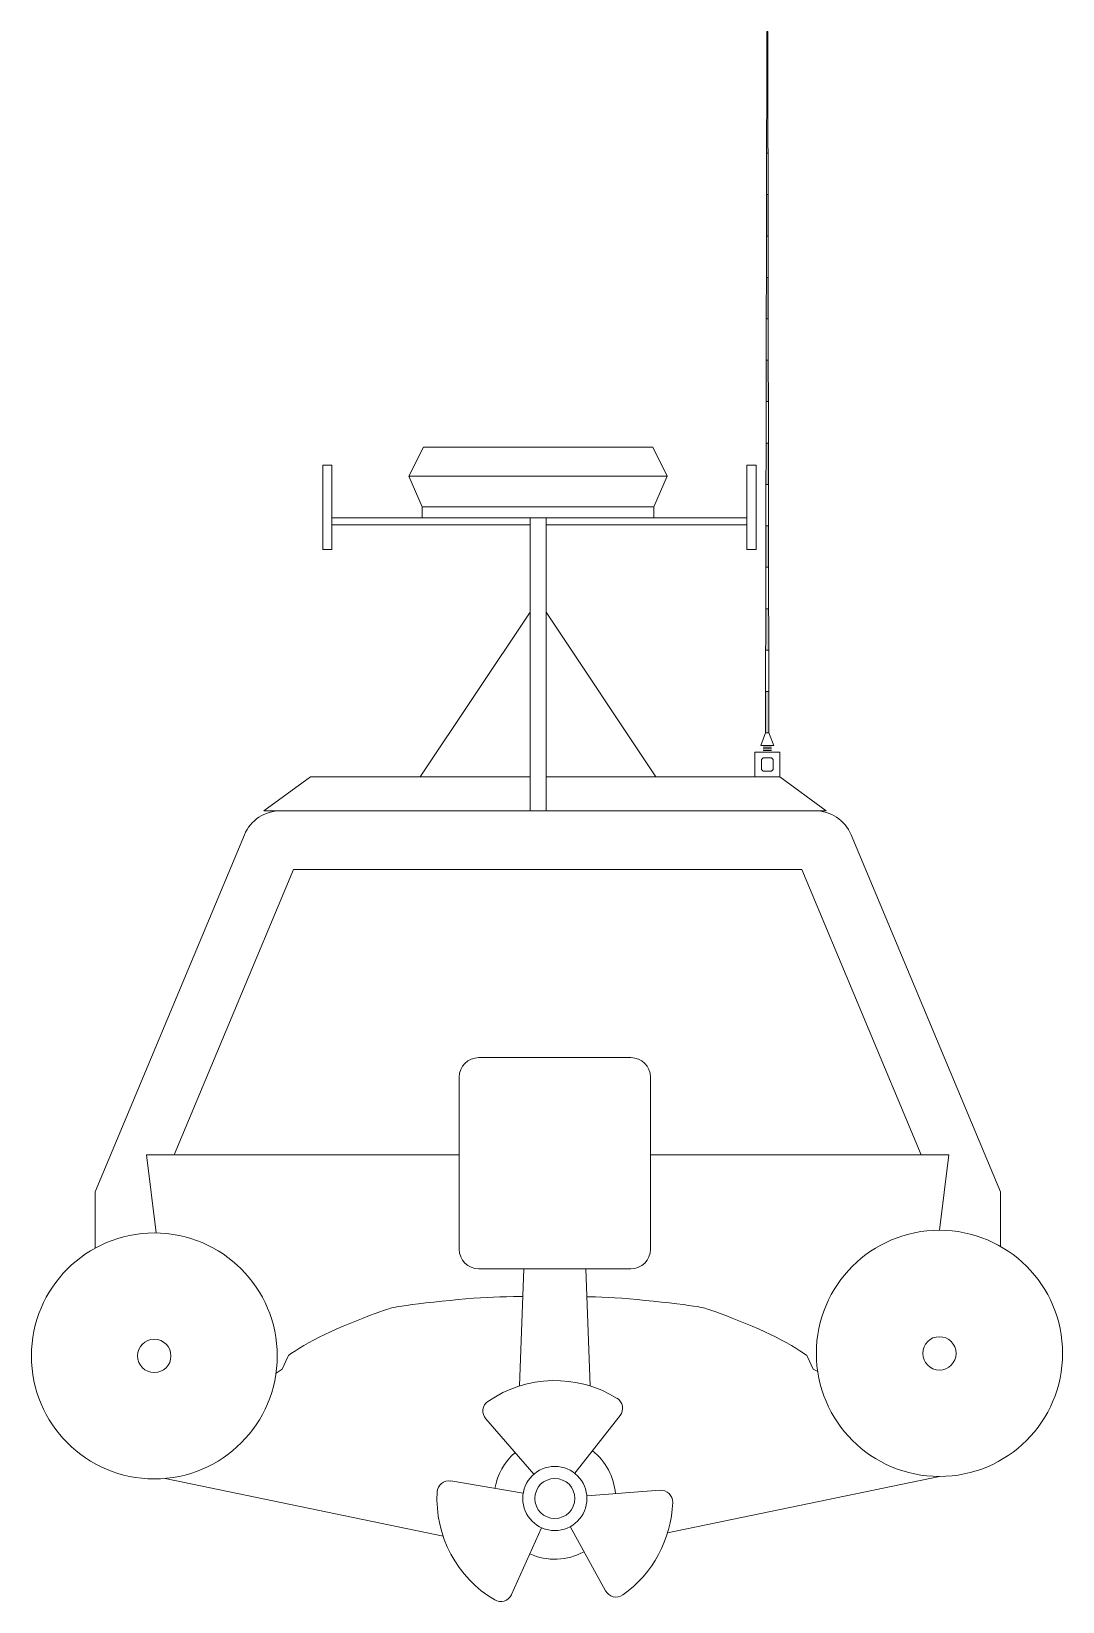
# Model space of a CAD drawing. Header units: millimetres. Extents: x -1345 to 1285, y 0 to 4004.
import ezdxf

# ---------------------------------------------------------------- set-up
doc = ezdxf.new("R2010")
doc.units = ezdxf.units.MM
doc.layers.add('ceco.net 199', color=7, linetype='Continuous', lineweight=5)

msp = doc.modelspace()

# ---------------------------------------------------------------- linework, layer by layer
at = {"layer": 'ceco.net 199', "linetype": 'Continuous'}
for p, q in [((527.9, 2214.8), (531, 4003.7)), ((531, 4003.7), (533.1, 4003.7)), ((536.3, 2214.8), (533.1, 4003.7)), ((530.9, 3904.4), (533.3, 3904.4)), ((530.7, 3798.8), (533.5, 3798.8)), ((530.5, 3693.2), (533.7, 3693.2)), ((530.3, 3587.6), (533.9, 3587.6)), ((530.1, 3482), (534.1, 3482)), ((529.9, 3376.4), (534.3, 3376.4)), ((529.7, 3270.8), (534.4, 3270.8)), ((529.5, 3165.2), (534.6, 3165.2)), ((529.4, 3059.6), (534.8, 3059.6)), ((-382, 2869.4), (-344.9, 2943.6)), ((239.9, 2943.6), (-344.9, 2943.6)), ((277, 2869.4), (239.9, 2943.6)), ((529.2, 2954), (535, 2954)), ((-601.3, 2897.9), (-601.3, 2682.9)), ((-578.3, 2897.9), (-601.3, 2897.9)), ((-578.3, 2682.9), (-578.3, 2897.9)), ((480.2, 2682.9), (480.2, 2897.9)), ((480.2, 2897.9), (503.3, 2897.9)), ((503.3, 2897.9), (503.3, 2682.9)), ((277, 2869.4), (-382, 2869.4)), ((-348, 2791.7), (-382, 2869.4)), ((243, 2791.7), (277, 2869.4)), ((529, 2848.4), (535.2, 2848.4)), ((-341, 2763.8), (-578.3, 2763.8)), ((243, 2791.7), (-348, 2791.7)), ((-348, 2763.8), (-348, 2791.7)), ((243, 2763.8), (-348, 2763.8)), ((-73, 2016.6), (-73, 2763.8)), ((-32, 2016.6), (-32, 2763.8)), ((243, 2763.8), (243, 2791.7)), ((243, 2763.8), (480.2, 2763.8)), ((-73, 2745.9), (-578.3, 2745.9)), ((-32, 2745.9), (480.2, 2745.9)), ((528.8, 2742.8), (535.4, 2742.8)), ((-578.3, 2682.9), (-601.3, 2682.9)), ((480.2, 2682.9), (503.3, 2682.9)), ((528.6, 2637.2), (535.6, 2637.2)), ((-73, 2522.8), (-353, 2102.9)), ((-32, 2522.8), (248.1, 2102.9)), ((528.4, 2531.6), (535.8, 2531.6)), ((528.2, 2426), (535.9, 2426)), ((528.1, 2320.4), (536.1, 2320.4)), ((515.2, 2183.2), (527.9, 2214.8)), ((527.9, 2214.8), (536.3, 2214.8)), ((549, 2183.2), (536.3, 2214.8)), ((500.4, 2102.9), (500.4, 2166.3)), ((500.4, 2166.3), (563.8, 2166.3)), ((549, 2183.2), (515.2, 2183.2)), ((521.5, 2178.9), (542.6, 2178.9)), ((542.6, 2174.7), (521.5, 2174.7)), ((521.5, 2170.5), (542.6, 2170.5)), ((563.8, 2166.3), (563.8, 2102.9)), ((517.3, 2147.3), (521.5, 2151.5)), ((517.3, 2121.9), (517.3, 2147.3)), ((521.5, 2151.5), (542.6, 2151.5)), ((542.6, 2151.5), (546.9, 2147.3)), ((546.9, 2147.3), (546.9, 2121.9)), ((-633.1, 2102.9), (-751.6, 2016.6)), ((-73, 2102.9), (-633.1, 2102.9)), ((563.8, 2102.9), (-32, 2102.9)), ((521.5, 2117.7), (517.3, 2121.9)), ((542.6, 2117.7), (521.5, 2117.7)), ((546.9, 2121.9), (542.6, 2117.7)), ((563.8, 2102.9), (682.2, 2016.6)), ((682.2, 2016.6), (-751.6, 2016.6)), ((-1182.5, 1044.8), (-801.6, 1955.2)), ((1126.6, 1044.8), (745.8, 1955.2)), ((-980.4, 1139.3), (-676.1, 1866.6)), ((620.2, 1866.6), (-676.1, 1866.6)), ((924.5, 1139.3), (620.2, 1866.6)), ((-9.8, 1387), (-203.6, 1387)), ((-9.8, 1387), (184, 1387)), ((-253.6, 1337), (-253.6, 898.5)), ((234, 1337), (234, 898.5)), ((-1026.2, 939.9), (-1050.9, 1139.3)), ((-253.6, 1139.3), (-1050.9, 1139.3)), ((995.1, 1139.3), (234, 1139.3)), ((971.2, 947), (995.1, 1139.3)), ((-1182.5, 1044.8), (-1182.5, 901.1)), ((1126.6, 1044.8), (1126.6, 905.9)), ((-203.6, 848.5), (-9.8, 848.5)), ((-89, 848.5), (-99.9, 549.9)), ((184, 848.5), (-9.8, 848.5)), ((69.4, 848.5), (80.3, 549.9)), ((-63.4, 324.7), (-186, 466.3)), ((40.8, 327.2), (156.7, 474.3)), ((-1003.8, 314.1), (-294.8, 166.8)), ((-90.4, 276.5), (-275.2, 307.5)), ((71.7, 269.3), (258.5, 283.8)), ((971.2, 319.1), (277.8, 175)), ((-43.4, 188.4), (-120.4, 17.7)), ((29.6, 191.3), (119.8, 27.1))]:
    msp.add_line(p, q, dxfattribs=at)
for points in [[(-720.9, 582.6), (-705.2, 592.4), (-690.4, 624.4), (-688.7, 627.7), (-681, 633.3), (-671.4, 639.8), (-661, 646.4), (-649.8, 653.1), (-637.8, 659.9), (-624.9, 666.9), (-611.2, 673.9), (-596.8, 681), (-581.6, 688.1), (-565.8, 695.2), (-549.5, 702.3), (-532.8, 709.3), (-515.7, 716.3), (-498.6, 723.1), (-482.5, 729.4), (-468.4, 734.7), (-456.5, 739), (-446.8, 742.4), (-439.1, 744.9), (-433.2, 746.8), (-428.8, 748), (-425.4, 748.9), (-421.7, 749.7), (-416.4, 750.8), (-409.2, 752.1), (-399.8, 753.6), (-388, 755.3), (-373.9, 757.2), (-357.3, 759.2), (-338.5, 761.4), (-318.2, 763.7), (-297.6, 765.9), (-277, 768), (-256.6, 770), (-236.7, 771.7), (-217.5, 773.3), (-199.3, 774.6), (-182.4, 775.6), (-166.3, 776.4), (-150.1, 777), (-133.2, 777.5), (-115.2, 777.8), (-96, 778), (-91.6, 778)], [(660.7, 587), (649, 592.4), (634.3, 624.4), (632.5, 627.7), (624.8, 633.3), (615.2, 639.8), (604.8, 646.4), (593.6, 653.1), (581.6, 659.9), (568.7, 666.9), (555.1, 673.9), (540.6, 681), (525.4, 688.1), (509.6, 695.2), (493.3, 702.3), (476.6, 709.3), (459.6, 716.3), (442.4, 723.1), (426.3, 729.4), (412.2, 734.7), (400.4, 739), (390.7, 742.4), (382.9, 744.9), (377, 746.8), (372.6, 748), (369.2, 748.9), (365.5, 749.7), (360.2, 750.8), (353, 752.1), (343.6, 753.6), (331.8, 755.3), (317.7, 757.2), (301.1, 759.2), (282.3, 761.4), (262.1, 763.7), (241.4, 765.9), (220.8, 768), (200.4, 770), (180.5, 771.7), (161.3, 773.3), (143.1, 774.6), (126.2, 775.6), (110.1, 776.4), (93.9, 777), (77, 777.5), (72, 777.5)]]:
    msp.add_lwpolyline(points, dxfattribs=at)
for centre, radius in [((-1031.3, 626.4), 313.5), ((971.2, 633), 314), ((-1031.3, 626.4), 42.5), ((971.2, 633), 42.5), ((-9.8, 262.9), 81.8), ((-9.8, 262.9), 51.1)]:
    msp.add_circle(centre, radius, dxfattribs=at)
for centre, radius, start, end in [((-709.3, 1916.6), 100, 90, 157.2968), ((653.5, 1916.6), 100, 22.7032, 90), ((-203.6, 1337), 50, 90, 180), ((184, 1337), 50, 0, 90), ((-203.6, 898.5), 50, 180, 270), ((184, 898.5), 50, 270, 0), ((-9.8, 262.9), 300.7, 58.1244, 124.5494), ((-163.3, 485.9), 30, 124.5494, 220.9111), ((133.2, 492.9), 30, 321.7627, 58.1244), ((-9.8, 262.9), 154.8, 130.9111, 170.4649), ((-9.8, 262.9), 154.8, 4.4515, 51.7627), ((-280.1, 277.9), 30, 80.4649, 176.8266), ((260.8, 253.9), 30, 358.0898, 94.4515), ((-9.8, 262.9), 300.7, 176.8266, 239.3619), ((-9.8, 262.9), 300.7, 305.1493, 358.0898), ((-9.8, 262.9), 154.8, 245.7236, 298.7875), ((-147.8, 30), 30, 239.3619, 335.7236), ((146.1, 41.6), 30, 208.7875, 305.1493)]:
    msp.add_arc(centre, radius, start, end, dxfattribs=at)
for points in [[(531, 4003.7), (533.1, 4003.7), (530.9, 3904.4), (533.3, 3904.4)], [(530.7, 3798.8), (533.5, 3798.8), (530.5, 3693.2), (533.7, 3693.2)], [(530.3, 3587.6), (533.9, 3587.6), (530.1, 3482), (534.1, 3482)], [(529.9, 3376.4), (534.3, 3376.4), (529.7, 3270.8), (534.4, 3270.8)], [(529.5, 3165.2), (534.6, 3165.2), (529.4, 3059.6), (534.8, 3059.6)], [(529.2, 2954), (535, 2954), (529, 2848.4), (535.2, 2848.4)], [(528.8, 2742.8), (535.4, 2742.8), (528.6, 2637.2), (535.6, 2637.2)], [(528.4, 2531.6), (535.8, 2531.6), (528.2, 2426), (535.9, 2426)], [(528.1, 2320.4), (536.1, 2320.4), (527.9, 2214.8), (536.3, 2214.8)]]:
    msp.add_solid(points, dxfattribs=at)

doc.saveas('drawing.dxf')
